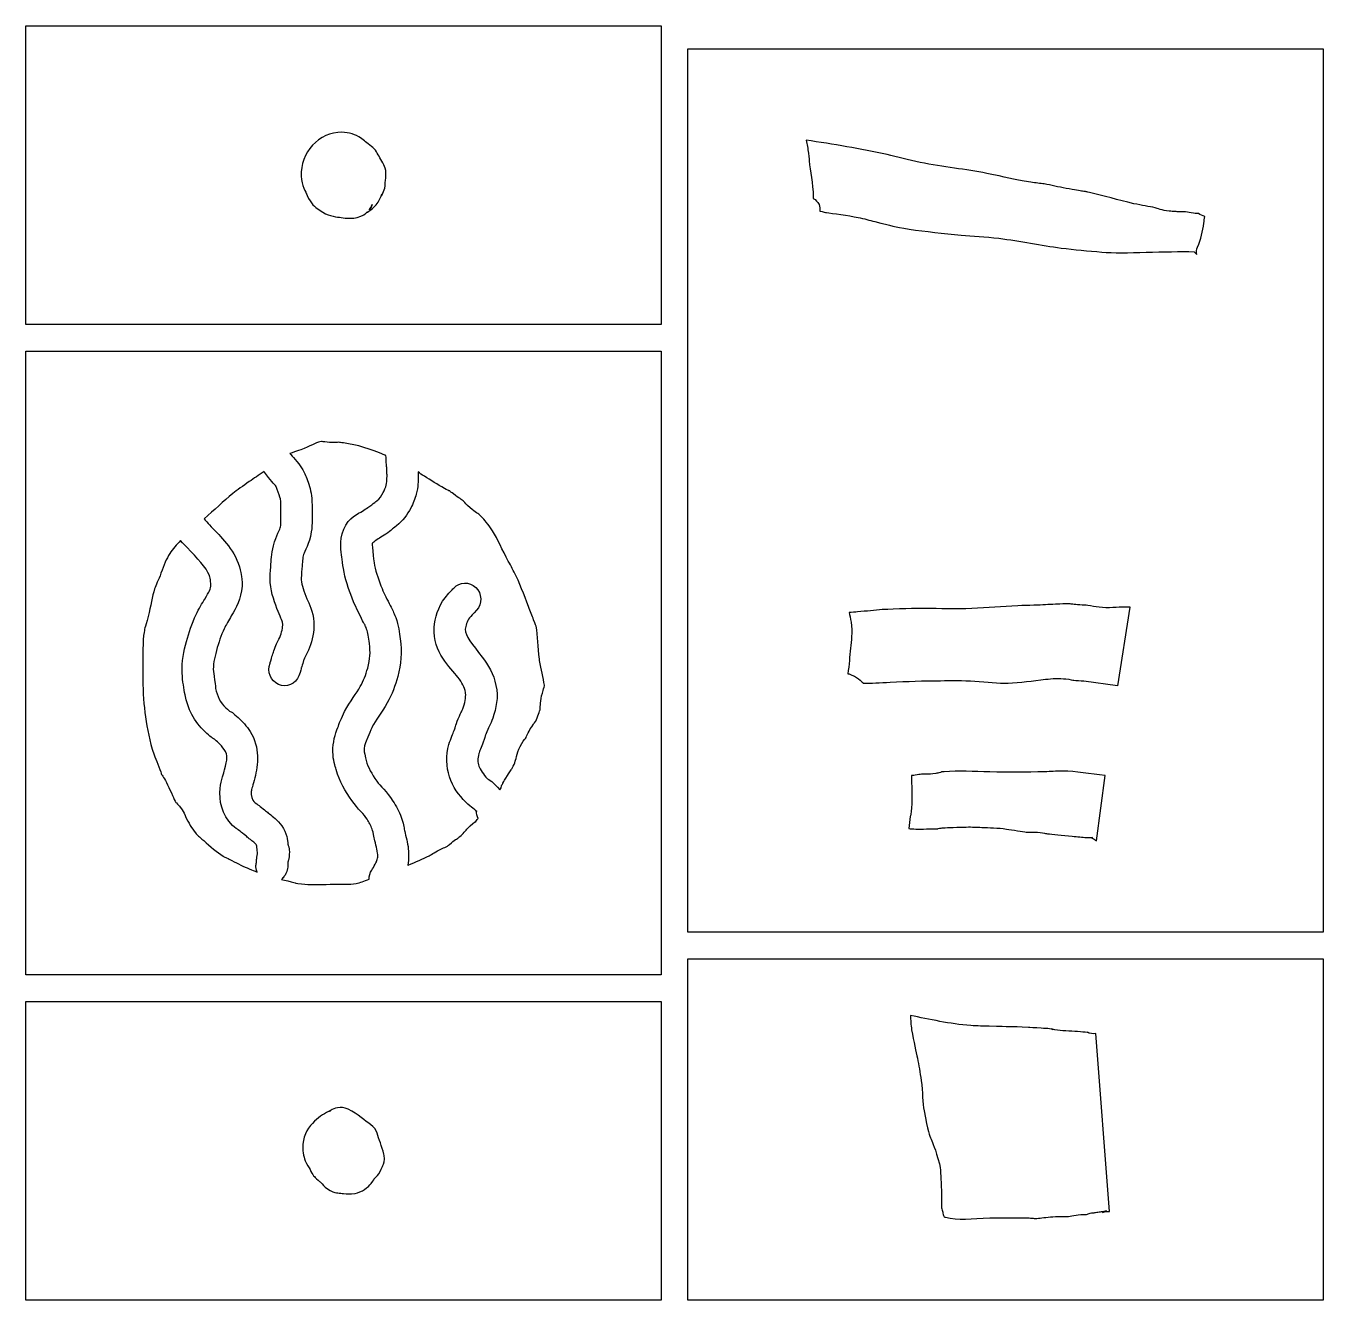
# Model space of a CAD drawing. Header units: millimetres. Extents: x 118 to 334, y 1905 to 2895.
# Drawn here: x 138.2 to 334.2, y 1905.4 to 2098 of the extents above; entities that cross this region are included whole.
import ezdxf

# ---------------------------------------------------------------- set-up
doc = ezdxf.new("R2010")
doc.units = ezdxf.units.MM
doc.layers.add('Calque_1', color=7, linetype='CONTINUOUS')

msp = doc.modelspace()

# ---------------------------------------------------------------- linework, layer by layer
at = {"layer": 'Calque_1', "color": 7}
for points in [[(138.16986, 2097.97444), (234.16969, 2097.97444), (234.16969, 2094.51367), (234.16969, 2052.83973), (138.16986, 2052.83973)], [(238.16996, 2094.51367), (334.16978, 2094.51367), (334.16978, 1961.0138), (238.16996, 1961.0138), (238.16996, 2048.83997)], [(256.05102, 2080.70801)], [(192.57534, 2075.54888)], [(190.45354, 2070.88096)], [(138.16986, 2048.83997), (234.16969, 2048.83997), (234.16969, 1961.0138), (234.16969, 1957.0135), (234.16969, 1954.5703), (138.16986, 1954.5703)], [(206.23644, 1979.2393), (206.22944, 1979.2393), (206.22944, 1979.2493), (206.23644, 1979.2393)], [(238.16996, 1957.0135), (334.16978, 1957.0135), (334.16978, 1905.4353), (238.16996, 1905.4353), (238.16996, 1954.5703)], [(138.16986, 1950.5705), (234.16969, 1950.5705), (234.16969, 1905.4353), (138.16986, 1905.4353)]]:
    msp.add_lwpolyline(points, close=True, dxfattribs=at)
for points in [[(256.4965, 2077.5862), (256.4965, 2077.58568)], [(192.57594, 2075.54835), (192.57534, 2075.54888)], [(192.73752, 2030.01245), (192.73552, 2030.01445)], [(192.73728, 2030.01056), (192.73728, 2030.01256), (192.73752, 2030.01245)], [(197.44477, 2029.92667), (197.44477, 2029.92467)], [(295.66564, 2010.63713), (295.66567, 2010.63731)], [(303.17732, 1998.2431), (305.03819, 2010.16584)], [(216.51873, 1998.3305), (216.51953, 1998.3307)], [(298.00299, 1998.9872), (303.13032, 1998.3051)], [(272.53788, 1984.7518), (272.53736, 1984.7518), (272.53685, 1984.7518), (272.53633, 1984.7518), (272.53581, 1984.7518), (272.5353, 1984.7518), (272.53478, 1984.7518)], [(294.93231, 1985.373), (294.93238, 1985.3737)], [(299.9196, 1974.8202), (301.22856, 1984.6904)], [(173.17799, 1972.8702), (173.17499, 1972.8702)], [(173.17783, 1972.8707), (173.17799, 1972.8702)], [(177.75743, 1971.692), (177.75743, 1971.4217)], [(301.91572, 1918.8183), (299.82334, 1945.704)], [(192.33603, 1926.748), (192.33913, 1926.7516)], [(301.91571, 1918.8245), (301.91572, 1918.8183)]]:
    msp.add_lwpolyline(points, dxfattribs=at)
for points in [[(185.92514, 2081.91696), (182.41614, 2081.97486), (179.62544, 2078.80316), (179.76734, 2075.28224)], [(188.71254, 2081.06584), (188.06194, 2081.5366), (186.91564, 2081.90065), (185.92514, 2081.91696)], [(190.38844, 2079.77187), (189.59724, 2080.30752), (189.36324, 2080.59506), (188.71254, 2081.06584)], [(191.13514, 2078.95797), (190.95047, 2079.28579), (190.69482, 2079.56445), (190.38844, 2079.77187)], [(268.28955, 2078.53347), (264.27291, 2079.41292), (260.145, 2080.1195), (256.05102, 2080.70801)], [(256.05103, 2080.70797), (256.18374, 2080.07547), (256.31647, 2079.42275), (256.4293, 2078.72721)], [(192.24314, 2076.98807), (191.85554, 2077.73896), (191.46024, 2078.38079), (191.13514, 2078.95797)], [(256.4293, 2078.72721), (256.55223, 2077.96933), (256.4966, 2077.58017), (256.4965, 2077.5862)], [(273.30991, 2077.35835), (271.51898, 2077.72042), (269.86271, 2078.18901), (268.28955, 2078.53347)], [(192.57534, 2075.54888), (192.57534, 2075.86611), (192.61534, 2076.26699), (192.24314, 2076.98807)], [(256.4965, 2077.58568), (256.64916, 2076.03931), (257.08571, 2074.24028), (257.13471, 2072.13278)], [(283.36666, 2075.69178), (280.18468, 2076.32162), (276.80563, 2076.65158), (273.30991, 2077.35835)], [(290.00708, 2074.35801), (287.05379, 2074.82642), (286.295, 2075.11214), (283.36666, 2075.69178)], [(179.76734, 2075.28224), (179.82734, 2073.79911), (180.47064, 2072.8532), (180.66964, 2072.41986)], [(192.20954, 2072.97953), (192.52734, 2073.74985), (192.44944, 2073.98739), (192.42604, 2074.14277)], [(192.42604, 2074.14277), (192.46804, 2074.28759), (192.58224, 2074.76431), (192.57594, 2075.54835)], [(292.04158, 2074.11152), (291.44004, 2074.18122), (290.76669, 2074.23753), (290.00708, 2074.35801)], [(295.33492, 2073.42422), (294.17703, 2073.6375), (293.08764, 2073.89123), (292.04158, 2074.11152)], [(180.66964, 2072.41986), (180.47244, 2072.84998), (180.47034, 2072.63905), (180.87324, 2071.90517)], [(180.87324, 2071.90517), (181.46554, 2070.82598), (182.03894, 2070.46173), (182.62354, 2070.06033)], [(190.29124, 2070.19313), (190.86024, 2070.60776), (191.35834, 2071.24508), (191.60024, 2071.72688)], [(191.60024, 2071.72688), (191.84214, 2072.20869), (191.89544, 2072.41911), (191.96354, 2072.5594)], [(191.96354, 2072.5594), (191.69884, 2072.01403), (191.85464, 2072.11969), (192.20954, 2072.97953)], [(257.13471, 2072.13278), (257.1346, 2072.13778), (257.14491, 2071.95987), (257.14811, 2071.91574)], [(257.14811, 2071.91574), (257.51033, 2071.69404), (257.80724, 2071.38019), (258.00852, 2071.00624)], [(297.81901, 2072.99169), (297.39823, 2073.05269), (296.69526, 2073.17366), (295.33492, 2073.42422)], [(298.28668, 2072.93849), (298.03069, 2072.94049), (297.97262, 2072.96939), (297.81901, 2072.99169)], [(298.86184, 2072.8062), (298.46922, 2072.8953), (298.47121, 2072.8958), (298.28668, 2072.93849)], [(305.56944, 2071.1169), (303.19496, 2071.65137), (301.00081, 2072.32065), (298.86184, 2072.8062)], [(182.62354, 2070.06033), (183.70394, 2069.3185), (184.78674, 2069.15564), (185.56654, 2069.05832)], [(189.42154, 2069.55648), (189.49754, 2069.60578), (189.60744, 2069.74838), (189.70524, 2069.84948)], [(189.70524, 2069.84948), (189.60624, 2069.75758), (189.76124, 2069.80688), (190.29124, 2070.19313)], [(190.01374, 2070.17093), (190.21654, 2070.43229), (190.39504, 2070.71058), (190.45354, 2070.88096)], [(190.14964, 2070.30838), (190.07364, 2070.20459), (190.07164, 2070.23108), (190.01374, 2070.17093)], [(190.45354, 2070.88096), (190.57124, 2071.22336), (190.38154, 2070.62554), (190.14964, 2070.30838)], [(258.00852, 2071.00624), (258.12687, 2070.67875), (258.17254, 2070.32944), (258.14236, 2069.98253)], [(258.14236, 2069.98253), (258.66124, 2069.89783), (259.01606, 2069.79514), (259.1144, 2069.77892)], [(259.1144, 2069.77892), (259.98842, 2069.63483), (262.50681, 2069.33244), (263.90015, 2069.04047)], [(308.80129, 2070.49833), (307.88937, 2070.7062), (306.79701, 2070.84058), (305.56944, 2071.1169)], [(310.91227, 2069.98725), (309.80759, 2070.10841), (309.1288, 2070.42367), (308.80129, 2070.49833)], [(311.74116, 2069.91485), (311.4686, 2069.92385), (311.29881, 2069.94475), (310.91227, 2069.98725)], [(311.96492, 2069.91785), (311.87482, 2069.91485), (311.79263, 2069.91285), (311.74116, 2069.91485)], [(312.38918, 2069.87445), (312.13564, 2069.88865), (312.11491, 2069.90225), (311.96492, 2069.91785)], [(313.10128, 2069.90085), (312.98679, 2069.87755), (312.75132, 2069.85425), (312.38918, 2069.87445)], [(314.25056, 2069.72722), (313.86953, 2069.80272), (313.45438, 2069.86344), (313.10128, 2069.90085)], [(185.56654, 2069.05832), (186.10164, 2068.99152), (187.29844, 2068.65029), (188.75234, 2069.2242)], [(188.75234, 2069.2242), (188.94624, 2069.3007), (189.10534, 2069.35086), (189.42154, 2069.55648)], [(263.90015, 2069.04047), (264.84421, 2068.84264), (265.67989, 2068.59606), (266.4323, 2068.40846)], [(266.4323, 2068.40846), (269.17368, 2067.72495), (269.2021, 2067.64019), (271.63146, 2067.26848)], [(315.33267, 2069.63992), (315.05803, 2069.63192), (314.72952, 2069.63192), (314.25056, 2069.72722)], [(315.22001, 2064.56323), (315.7787, 2065.69644), (315.95017, 2066.96277), (316.15742, 2068.19505)], [(316.28713, 2069.17949), (315.93864, 2069.25993), (315.61254, 2069.41724), (315.33267, 2069.63992)], [(316.15742, 2068.19505), (316.20552, 2068.52225), (316.24602, 2068.85101), (316.28713, 2069.17949)], [(271.63146, 2067.26848), (274.14306, 2066.88418), (276.78715, 2066.66157), (279.46406, 2066.37035)], [(279.46406, 2066.37035), (281.20803, 2066.18063), (283.132, 2066.13265), (285.16087, 2065.88407)], [(285.16087, 2065.88407), (288.45569, 2065.48038), (291.57675, 2064.81181), (294.59802, 2064.41594)], [(294.59802, 2064.41594), (296.58448, 2064.15566), (298.65502, 2063.98914), (300.75165, 2063.79634)], [(300.75165, 2063.79634), (304.04344, 2063.49362), (310.60035, 2063.99912), (314.70532, 2063.84544)], [(315.09237, 2063.42842), (315.05267, 2063.81898), (314.98318, 2064.21143), (315.22001, 2064.56323)], [(314.70532, 2063.84544), (314.85041, 2063.72227), (314.98034, 2063.58228), (315.09237, 2063.42842)], [(182.58681, 2035.11797), (182.03491, 2035.01011), (181.07025, 2034.45751), (179.72135, 2033.92373)], [(182.90772, 2035.18827), (182.88872, 2035.17927), (182.84872, 2035.16917), (182.58681, 2035.11797)], [(184.02703, 2035.03583), (183.51153, 2035.06013), (183.12682, 2035.13683), (182.90772, 2035.18827)], [(184.8337, 2035.01203), (184.6189, 2035.01196), (184.36853, 2035.02003), (184.02703, 2035.03583)], [(185.43469, 2035.05643), (185.13329, 2035.00113), (185.0048, 2035.01203), (184.8337, 2035.01203)], [(186.16436, 2034.96603), (185.71777, 2035.02223), (185.65939, 2035.02883), (185.43469, 2035.05643)], [(192.37587, 2033.12997), (190.24937, 2034.00236), (188.21026, 2034.70863), (186.16436, 2034.96603)], [(178.40515, 2033.47983), (178.27655, 2033.43733), (178.17553, 2033.40253), (178.05633, 2033.36252)], [(178.05633, 2033.36252), (178.37233, 2032.93264), (179.21868, 2032.24087), (179.99988, 2030.88671)], [(179.72135, 2033.92373), (179.21585, 2033.72373), (178.92905, 2033.65279), (178.40515, 2033.47983)], [(192.53452, 2033.03907), (192.48852, 2033.06397), (192.41547, 2033.11367), (192.37587, 2033.12997)], [(192.59652, 2032.68767), (192.59652, 2032.64707), (192.56652, 2032.76787), (192.53452, 2033.03907)], [(192.64772, 2031.63554), (192.58572, 2032.23229), (192.60252, 2032.54707), (192.59652, 2032.68767)], [(174.15548, 2030.6614), (173.36198, 2030.10241), (172.59367, 2029.59667), (171.92357, 2029.11627)], [(174.19788, 2030.54668), (174.18282, 2030.58454), (174.16869, 2030.6228), (174.15548, 2030.6614)], [(179.99988, 2030.88671), (180.24798, 2030.45673), (180.39379, 2030.08516), (180.50269, 2029.81339)], [(192.69832, 2030.95341), (192.69832, 2031.09592), (192.67972, 2031.32716), (192.64772, 2031.63554)], [(192.73552, 2030.01445), (192.73552, 2030.09855), (192.69832, 2030.40613), (192.69832, 2030.95341)], [(198.3718, 2029.9277), (197.9979, 2030.16337), (197.70967, 2030.36821), (197.42147, 2030.569)], [(197.42147, 2030.569), (197.43447, 2030.39182), (197.45077, 2030.28694), (197.44477, 2029.92667)], [(171.92357, 2029.11627), (170.96247, 2028.4273), (170.08976, 2027.87326), (169.40796, 2027.31018)], [(175.9616, 2028.37265), (175.7705, 2028.70382), (175.02818, 2029.34917), (174.19788, 2030.54668)], [(180.50269, 2029.81339), (180.76389, 2029.16206), (181.07987, 2028.34388), (181.25097, 2027.37374)], [(192.61739, 2028.58481), (192.68339, 2028.82224), (192.72628, 2029.35169), (192.73728, 2030.01056)], [(197.44477, 2029.92467), (197.43277, 2029.23323), (197.43477, 2028.30931), (197.14246, 2027.23646)], [(201.40314, 2028.0937), (200.37494, 2028.67627), (199.335, 2029.32051), (198.3718, 2029.9277)], [(169.40796, 2027.31018), (168.02327, 2026.16673), (166.62023, 2024.81029), (165.09763, 2023.47269)], [(176.1559, 2027.93288), (176.0589, 2028.17554), (175.9926, 2028.31889), (175.9616, 2028.37265)], [(176.61944, 2026.49266), (176.56944, 2026.77512), (176.3594, 2027.42533), (176.1559, 2027.93288)], [(181.25097, 2027.37374), (181.43807, 2026.31283), (181.3966, 2025.52072), (181.3998, 2024.7677)], [(191.25107, 2026.25523), (191.54707, 2026.49662), (191.92247, 2026.97604), (192.16987, 2027.44793)], [(192.16987, 2027.44793), (192.32157, 2027.7375), (192.52759, 2028.25955), (192.61739, 2028.58481)], [(197.14246, 2027.23646), (196.93976, 2026.50264), (196.65907, 2025.78643), (196.30427, 2025.10946)], [(202.19792, 2027.7051), (202.08712, 2027.7394), (201.83094, 2027.8513), (201.40314, 2028.0937)], [(202.76482, 2027.24466), (202.45372, 2027.47876), (202.27422, 2027.62935), (202.19792, 2027.7051)], [(204.40916, 2026.05093), (203.97476, 2026.4563), (203.66441, 2026.56747), (202.76482, 2027.24466)], [(176.69024, 2024.74703), (176.69024, 2025.64631), (176.71244, 2025.96522), (176.61944, 2026.49266)], [(176.63804, 2022.27896), (176.72504, 2022.84217), (176.69424, 2023.70897), (176.69024, 2024.74703)], [(181.3998, 2024.7677), (181.3998, 2023.9251), (181.4898, 2022.80584), (181.28714, 2021.50175)], [(188.76026, 2024.51891), (189.42076, 2024.93396), (189.96237, 2025.238), (190.28317, 2025.48784)], [(190.28317, 2025.48784), (190.19217, 2025.41694), (190.29817, 2025.53324), (190.63405, 2025.79945)], [(190.63405, 2025.79945), (190.98015, 2026.07395), (191.19727, 2026.21143), (191.25107, 2026.25523)], [(196.30427, 2025.10946), (195.80107, 2024.14984), (195.12184, 2023.19607), (194.15815, 2022.40988)], [(205.30264, 2025.12851), (204.67845, 2025.65687), (204.43486, 2026.02697), (204.40916, 2026.05093)], [(206.77232, 2024.0495), (206.62002, 2024.18943), (206.07534, 2024.47454), (205.30264, 2025.12851)], [(165.09763, 2023.47269), (165.28493, 2023.26527), (165.6815, 2022.79346), (165.8919, 2022.56783)], [(185.9408, 2021.20231), (186.4906, 2023.33813), (188.00756, 2024.04591), (188.76026, 2024.51891)], [(208.35879, 2022.12662), (207.78559, 2022.91955), (207.27242, 2023.58992), (206.77232, 2024.0495)], [(165.8919, 2022.56783), (167.2518, 2021.10969), (169.19393, 2019.45493), (170.26063, 2016.77284)], [(175.57919, 2019.42074), (176.02379, 2021.03634), (176.58234, 2021.91997), (176.63804, 2022.27896)], [(181.28714, 2021.50175), (181.00064, 2019.6535), (180.25054, 2018.60047), (180.10634, 2018.07664)], [(185.9682, 2017.37619), (185.8892, 2018.09639), (185.48802, 2019.44435), (185.9408, 2021.20231)], [(193.10653, 2021.57582), (192.36143, 2020.99564), (191.67787, 2020.63801), (191.19657, 2020.33559)], [(193.48997, 2021.91275), (193.56997, 2021.97585), (193.45497, 2021.84675), (193.10653, 2021.57582)], [(194.15815, 2022.40988), (193.79875, 2022.11668), (193.56137, 2021.9694), (193.48997, 2021.91275)], [(210.73746, 2017.69847), (209.82796, 2019.45896), (209.21799, 2020.93829), (208.35879, 2022.12662)], [(161.53696, 2020.21408), (160.91836, 2019.5732), (160.34881, 2018.92285), (159.89571, 2018.23487)], [(162.50692, 2019.16453), (162.32362, 2019.36107), (161.95566, 2019.69498), (161.53696, 2020.21408)], [(165.90517, 2014.90536), (165.40577, 2016.16101), (164.05292, 2017.50677), (162.50692, 2019.16453)], [(175.17353, 2016.33256), (175.23153, 2017.12842), (175.23803, 2018.18041), (175.57919, 2019.42074)], [(190.50307, 2019.77645), (190.49207, 2019.58426), (190.53407, 2018.96474), (190.64725, 2017.9285)], [(191.19657, 2020.33559), (190.79347, 2020.08222), (190.58007, 2019.8168), (190.50307, 2019.77645)], [(159.89571, 2018.23487), (159.39471, 2017.4743), (159.01705, 2016.48545), (158.57435, 2015.27588)], [(180.10634, 2018.07664), (179.97464, 2017.59805), (179.93964, 2016.92173), (179.86914, 2015.961)], [(186.24622, 2015.41714), (186.07012, 2016.25531), (186.0448, 2016.67434), (185.9682, 2017.37619)], [(190.64725, 2017.9285), (190.73525, 2017.12469), (190.71135, 2017.10746), (190.84672, 2016.46141)], [(211.93842, 2015.43349), (211.58762, 2016.12878), (211.16485, 2016.8713), (210.73746, 2017.69847)], [(158.57435, 2015.27588), (158.19025, 2014.22635), (157.79358, 2013.47278), (157.61678, 2012.91995)], [(166.03591, 2014.25837), (165.96791, 2014.67018), (165.91557, 2014.8794), (165.90517, 2014.90536)], [(170.26063, 2016.77284), (170.54853, 2016.04924), (170.61886, 2015.45687), (170.68076, 2015.0794)], [(170.68076, 2015.0794), (170.73976, 2014.71872), (170.87255, 2014.13491), (170.81925, 2013.32292)], [(175.08363, 2013.85002), (174.99263, 2014.92709), (175.13153, 2015.76345), (175.17353, 2016.33256)], [(179.86914, 2015.961), (179.81014, 2015.15717), (179.74959, 2014.57964), (179.77514, 2014.27997)], [(187.67559, 2010.97245), (187.08779, 2012.36431), (186.57532, 2013.85074), (186.24622, 2015.41714)], [(190.84672, 2016.46141), (191.09002, 2015.3037), (191.49202, 2014.11123), (191.98722, 2012.93862)], [(214.10676, 2010.22192), (213.40976, 2012.08256), (212.75431, 2013.81646), (211.93842, 2015.43349)], [(157.61678, 2012.91995), (157.24808, 2011.76627), (157.02606, 2010.3251), (156.63596, 2008.72899)], [(165.18172, 2011.37379), (165.90892, 2012.61146), (166.05651, 2012.70891), (166.11861, 2013.65582)], [(166.11861, 2013.65582), (166.11861, 2013.63172), (166.10491, 2013.83859), (166.03591, 2014.25837)], [(170.81925, 2013.32292), (170.69215, 2011.38499), (169.89204, 2009.99759), (169.20384, 2008.82604)], [(176.29337, 2009.47871), (175.78417, 2010.71396), (175.22883, 2012.1401), (175.08363, 2013.85002)], [(179.77514, 2014.27997), (179.84514, 2013.45246), (180.15932, 2012.52597), (180.62212, 2011.40366)], [(191.98722, 2012.93862), (192.33112, 2012.12451), (192.7629, 2011.26169), (193.2104, 2010.37599)], [(201.50214, 2011.55914), (202.02114, 2012.24325), (202.5123, 2012.689), (202.8142, 2013.02262)], [(202.8142, 2013.02262), (203.70505, 2014.00672), (205.19546, 2014.05461), (206.1432, 2013.12959)], [(206.1432, 2013.12959), (207.09093, 2012.20478), (207.13743, 2010.65732), (206.24707, 2009.67295)], [(163.89911, 2009.04525), (164.29891, 2009.88015), (164.80702, 2010.7359), (165.18172, 2011.37379)], [(180.62212, 2011.40366), (180.92012, 2010.68078), (181.58337, 2009.56941), (181.67167, 2007.8969)], [(189.04088, 2008.10182), (188.59019, 2008.99363), (188.10709, 2009.95065), (187.67559, 2010.97245)], [(199.85883, 2007.05141), (199.93483, 2008.55516), (200.44024, 2010.15943), (201.50214, 2011.55914)], [(162.43356, 2004.95248), (162.79936, 2006.25563), (163.23021, 2007.64849), (163.89911, 2009.04525)], [(176.9693, 2007.62921), (176.9563, 2007.86408), (176.71737, 2008.45046), (176.29337, 2009.47871)], [(193.2104, 2010.37599), (193.5687, 2009.66699), (193.71584, 2009.47446), (194.04394, 2008.57455)], [(206.24707, 2009.67295), (205.76337, 2009.13843), (205.37457, 2008.75913), (205.20217, 2008.53194)], [(214.87777, 2008.23187), (214.64787, 2008.84537), (214.37616, 2009.50275), (214.10676, 2010.22192)], [(263.84074, 2009.42552), (263.4782, 2009.39902), (262.99992, 2009.36822), (262.54573, 2009.33872)], [(262.54573, 2009.33872), (262.65234, 2008.92448), (262.76746, 2008.44376), (262.85165, 2007.88145)], [(267.55524, 2009.77899), (266.43988, 2009.70699), (265.20427, 2009.52547), (263.84074, 2009.42552)], [(273.16523, 2009.95727), (272.38492, 2009.94827), (267.80211, 2009.79495), (267.55524, 2009.77899)], [(280.18548, 2009.90247), (277.68901, 2009.82637), (275.37449, 2009.98147), (273.16523, 2009.95727)], [(287.13957, 2010.31485), (284.90535, 2010.19489), (282.58476, 2009.97572), (280.18548, 2009.90247)], [(291.40443, 2010.45748), (288.36599, 2010.32718), (290.18264, 2010.47818), (287.13957, 2010.31485)], [(294.41975, 2010.61871), (293.50605, 2010.59471), (292.49813, 2010.50434), (291.40443, 2010.45748)], [(295.66567, 2010.63731), (295.42934, 2010.64031), (295.06316, 2010.63531), (294.41975, 2010.61871)], [(296.13279, 2010.60923), (296.00844, 2010.62323), (295.90196, 2010.63413), (295.66564, 2010.63713)], [(298.24377, 2010.44283), (296.93123, 2010.49753), (296.38152, 2010.58121), (296.13279, 2010.60923)], [(299.46489, 2010.26558), (298.87855, 2010.36088), (298.27122, 2010.44133), (298.24377, 2010.44283)], [(301.3702, 2010.05319), (300.60282, 2010.05019), (300.0512, 2010.17032), (299.46489, 2010.26558)], [(305.03819, 2010.16584), (304.02127, 2010.18704), (302.81585, 2010.05898), (301.3702, 2010.05319)], [(156.63596, 2008.72899), (156.40766, 2007.79478), (156.23342, 2007.28791), (156.15692, 2007.02315)], [(169.20384, 2008.82604), (168.83274, 2008.19447), (168.3647, 2007.38296), (168.1176, 2006.86698)], [(176.51506, 2005.56009), (176.83176, 2006.32402), (176.9968, 2007.10866), (176.9693, 2007.62921)], [(181.68167, 2007.30003), (181.65367, 2005.9267), (181.2832, 2004.69356), (180.8409, 2003.62635)], [(181.67167, 2007.8969), (181.68167, 2007.69505), (181.68547, 2007.49623), (181.68167, 2007.30003)], [(189.64033, 2006.84195), (189.36873, 2007.58679), (189.48618, 2007.22054), (189.04088, 2008.10182)], [(194.04394, 2008.57455), (194.48614, 2007.36206), (194.61324, 2006.24955), (194.73434, 2005.33547)], [(203.44776, 1999.5418), (202.31626, 2001.00722), (199.66833, 2003.27742), (199.85883, 2007.05141)], [(205.20217, 2008.53194), (204.78137, 2007.97722), (204.58972, 2007.33654), (204.56242, 2006.79561)], [(215.26224, 2007.28722), (215.27624, 2007.19712), (215.14787, 2007.51136), (214.87777, 2008.23187)], [(215.75834, 2002.30458), (215.57764, 2004.10491), (215.49884, 2005.77783), (215.26224, 2007.28722)], [(262.85165, 2007.88145), (263.08299, 2006.33627), (262.87725, 2004.99745), (262.76995, 2003.93647)], [(155.95745, 2005.86663), (155.77085, 2004.24121), (155.82723, 2001.98279), (155.82723, 1999.976)], [(156.15692, 2007.02315), (156.07992, 2006.75838), (156.04455, 2006.62531), (155.95745, 2005.86663)], [(168.1176, 2006.86698), (167.6503, 2005.89123), (167.29497, 2004.78513), (166.95747, 2003.58295)], [(175.82673, 2004.08111), (176.12013, 2004.80835), (176.39866, 2005.2791), (176.51506, 2005.56009)], [(190.06925, 2004.66792), (189.94775, 2005.58552), (189.83443, 2006.30971), (189.64033, 2006.84195)], [(194.73434, 2005.33547), (194.99734, 2003.34907), (194.83144, 2001.5133), (194.35503, 1999.6655)], [(204.56242, 2006.79561), (204.51242, 2005.79526), (205.61337, 2004.55588), (207.12247, 2002.60155)], [(161.78244, 2000.17758), (161.70644, 2001.91735), (162.03036, 2003.51633), (162.43356, 2004.95248)], [(166.95747, 2003.58295), (166.63177, 2002.42301), (166.44686, 2001.35515), (166.48876, 2000.4002)], [(175.25261, 2002.38922), (175.37901, 2002.81562), (175.48924, 2003.07533), (175.52494, 2003.18711)], [(175.52494, 2003.18711), (175.59494, 2003.40701), (175.65763, 2003.66186), (175.82673, 2004.08111)], [(180.8409, 2003.62635), (180.5468, 2002.91687), (180.27896, 2002.45975), (180.17066, 2002.1913)], [(189.80673, 2000.93017), (190.17003, 2002.33836), (190.25245, 2003.2844), (190.06925, 2004.66792)], [(262.76995, 2003.93647), (262.64733, 2002.72362), (262.5476, 2001.43035), (262.37308, 2000.08193)], [(176.33988, 1998.4665), (175.13942, 1998.98623), (174.57191, 2000.41806), (175.07226, 2001.66472)], [(175.07226, 2001.66472), (175.04726, 2001.60252), (175.08226, 2001.80783), (175.25261, 2002.38922)], [(179.99547, 2001.64715), (179.87107, 2001.25776), (179.77724, 2001.02853), (179.75414, 2000.95055)], [(180.17066, 2002.1913), (180.09366, 2002.00105), (180.11666, 2002.02704), (179.99547, 2001.64715)], [(207.12247, 2002.60155), (208.02767, 2001.42919), (208.83434, 2000.02259), (209.19624, 1998.3253)], [(215.79244, 2002.07565), (215.7776, 2002.15136), (215.76622, 2002.22775), (215.75834, 2002.30458)], [(216.51953, 1998.3307), (216.32093, 1999.5176), (216.04854, 2000.75431), (215.79244, 2002.07565)], [(155.82723, 1999.976), (155.82723, 1995.8275), (156.18011, 1992.5874), (157.24471, 1988.6604)], [(162.21135, 1996.9163), (162.03896, 1997.8105), (161.83854, 1998.9028), (161.78244, 2000.17758)], [(166.48876, 2000.4002), (166.47176, 2000.79783), (166.89676, 1997.5341), (166.83086, 1997.8758)], [(179.4198, 1999.7827), (178.91926, 1998.53611), (177.54038, 1997.94685), (176.33988, 1998.4665)], [(179.75414, 2000.95055), (179.73514, 2000.88575), (179.69714, 2000.47353), (179.4198, 1999.7827)], [(188.69775, 1998.1345), (189.20035, 1999.0283), (189.54243, 1999.9058), (189.80673, 2000.93017)], [(194.35503, 1999.6655), (193.99773, 1998.2807), (193.48493, 1996.9509), (192.76443, 1995.6694)], [(204.59756, 1997.2675), (204.43086, 1998.0492), (204.07206, 1998.7333), (203.44776, 1999.5418)], [(262.37308, 2000.08193), (262.47248, 2000.06093), (262.34468, 2000.10713), (262.54929, 2000.04523)], [(262.54929, 2000.04523), (263.76697, 1999.6769), (264.4019, 1998.9324), (264.66906, 1998.6924)], [(286.59076, 1998.6744), (288.36349, 1998.7304), (290.26263, 1999.001), (292.23745, 1999.2439)], [(292.23745, 1999.2439), (293.2557, 1999.3693), (294.29831, 1999.3867), (295.31271, 1999.2929)], [(295.31271, 1999.2929), (295.98711, 1999.2299), (296.3635, 1999.1166), (296.48938, 1999.1012)], [(166.83086, 1997.8758), (167.05186, 1996.7291), (167.56472, 1995.6968), (168.38942, 1994.9287)], [(186.33046, 1994.3786), (187.16886, 1995.9817), (188.13405, 1997.1318), (188.69775, 1998.1345)], [(204.29267, 1995.094), (204.57317, 1995.8622), (204.65796, 1996.9844), (204.59756, 1997.2675)], [(209.19624, 1998.3253), (209.58354, 1996.509), (209.24024, 1994.8493), (208.69653, 1993.3602)], [(216.0971, 1996.7461), (216.2305, 1997.3612), (216.39003, 1997.77), (216.47073, 1998.0613)], [(216.47073, 1998.0613), (216.50873, 1998.2), (216.51473, 1998.2946), (216.51873, 1998.3305)], [(264.66906, 1998.6924), (264.71996, 1998.6464), (264.68476, 1998.6674), (264.70166, 1998.6494)], [(264.70166, 1998.6494), (265.86754, 1998.6054), (267.24808, 1998.7324), (268.75309, 1998.8064)], [(268.75309, 1998.8064), (271.32001, 1998.9327), (273.79792, 1999.0147), (276.35521, 1999.0312)], [(276.35521, 1999.0312), (277.99737, 1999.0422), (279.7663, 1999.0762), (281.54197, 1998.9612)], [(281.54197, 1998.9612), (283.39852, 1998.8402), (285.0568, 1998.6256), (286.59076, 1998.6744)], [(296.48938, 1999.1012), (296.73474, 1999.0712), (297.80817, 1999.0052), (297.80817, 1999.0052)], [(297.80817, 1999.0052), (297.87333, 1999.00185), (297.93832, 1998.99584), (298.00299, 1998.9872)], [(303.13032, 1998.3051), (303.14632, 1998.28469), (303.16199, 1998.26402), (303.17732, 1998.2431)], [(165.24321, 1991.2877), (163.57501, 1992.8414), (162.60455, 1994.876), (162.21135, 1996.9163)], [(192.76443, 1995.6694), (191.90293, 1994.1374), (190.97855, 1993.0207), (190.46845, 1992.0453)], [(215.85681, 1994.6108), (215.90781, 1994.9026), (215.8568, 1995.6274), (216.0971, 1996.7461)], [(168.38942, 1994.9287), (168.73162, 1994.6101), (168.90481, 1994.4665), (168.92531, 1994.4502)], [(168.92531, 1994.4502), (169.08301, 1994.3692), (169.25407, 1994.281), (169.36197, 1994.2011)], [(169.36197, 1994.2011), (169.62377, 1994.0072), (169.85761, 1993.8015), (170.24771, 1993.444)], [(170.24771, 1993.444), (170.86701, 1992.8766), (171.51005, 1992.1994), (172.05225, 1991.3434)], [(185.29848, 1991.9777), (185.48018, 1992.4452), (185.83046, 1993.4228), (186.33046, 1994.3786)], [(203.50047, 1993.2848), (204.01607, 1994.5063), (203.95817, 1994.1776), (204.29267, 1995.094)], [(208.69653, 1993.3602), (208.29163, 1992.251), (208.24922, 1992.3513), (207.81442, 1991.3211)], [(215.23462, 1992.9112), (215.48652, 1993.5272), (215.85111, 1994.5776), (215.85681, 1994.6108)], [(184.54917, 1988.287), (184.52217, 1989.7204), (184.90038, 1990.9536), (185.29848, 1991.9777)], [(190.46845, 1992.0453), (190.64125, 1992.3758), (189.66278, 1990.1434), (189.66488, 1990.1483)], [(202.08557, 1989.4013), (202.35357, 1990.341), (202.70306, 1991.0353), (202.86846, 1991.4865)], [(202.86846, 1991.4865), (203.04226, 1991.9606), (203.01429, 1991.8994), (203.07569, 1992.1257)], [(203.07569, 1992.1257), (203.13769, 1992.3521), (203.26047, 1992.7161), (203.50047, 1993.2848)], [(213.65333, 1990.2995), (213.84913, 1990.6677), (214.12542, 1991.4267), (214.83982, 1992.444)], [(214.83982, 1992.444), (214.95622, 1992.6098), (215.09513, 1992.7587), (215.23462, 1992.9112)], [(166.13515, 1990.5068), (165.88115, 1990.7023), (165.64221, 1990.9161), (165.24321, 1991.2877)], [(166.65346, 1990.1942), (166.46816, 1990.2912), (166.26215, 1990.4091), (166.13515, 1990.5068)], [(167.13043, 1989.7767), (166.81173, 1990.0686), (166.66426, 1990.1852), (166.65346, 1990.1942)], [(168.1159, 1988.6563), (167.9229, 1988.9611), (167.52913, 1989.4113), (167.13043, 1989.7767)], [(172.05225, 1991.3434), (173.56955, 1988.9474), (173.2345, 1986.2918), (172.7628, 1984.3542)], [(189.66488, 1990.1483), (189.36578, 1989.379), (189.24735, 1988.8998), (189.25715, 1988.3851)], [(202.17037, 1984.5117), (201.67007, 1986.0208), (201.61122, 1987.7388), (202.08557, 1989.4013)], [(207.27026, 1989.746), (206.97906, 1988.9516), (206.69277, 1988.3326), (206.60157, 1988.0128)], [(207.60926, 1990.7986), (207.58626, 1990.7126), (207.48666, 1990.3363), (207.27026, 1989.746)], [(207.81442, 1991.3211), (207.60712, 1990.8319), (207.63266, 1990.8849), (207.60926, 1990.7986)], [(212.1175, 1986.8537), (212.2557, 1987.2918), (212.34881, 1988.329), (213.10091, 1989.561)], [(213.10091, 1989.561), (213.4308, 1990.1014), (213.62743, 1990.3162), (213.65333, 1990.2995)], [(157.24471, 1988.6604), (157.43291, 1987.9662), (157.83831, 1987.1562), (158.27101, 1986.0162)], [(168.195, 1985.5537), (168.6092, 1987.255), (168.74223, 1987.6673), (168.1159, 1988.6563)], [(185.06025, 1985.5905), (184.90635, 1986.1279), (184.57427, 1986.9698), (184.54917, 1988.287)], [(189.25715, 1988.3851), (189.25715, 1988.5799), (189.46301, 1987.3718), (189.57341, 1986.9862)], [(206.60157, 1988.0128), (206.39377, 1987.284), (206.42611, 1986.701), (206.62427, 1986.1038)], [(158.27101, 1986.0162), (158.51191, 1985.3815), (158.59674, 1985.0155), (158.62344, 1984.9552)], [(167.51804, 1982.7513), (167.63964, 1984.1381), (168.0714, 1985.0459), (168.195, 1985.5537)], [(187.40688, 1980.9309), (186.43288, 1982.2983), (185.57905, 1983.7791), (185.06025, 1985.5905)], [(189.57341, 1986.9862), (189.89891, 1985.8497), (190.38834, 1984.9698), (191.19243, 1983.8407)], [(206.62427, 1986.1038), (206.76197, 1985.6882), (207.3774, 1984.7222), (207.8273, 1984.2926)], [(211.40592, 1985.4227), (211.51132, 1985.5721), (211.62731, 1985.7662), (211.64931, 1985.7943)], [(211.64931, 1985.7943), (211.85861, 1986.2058), (212.0278, 1986.5692), (212.1175, 1986.8537)], [(158.62344, 1984.9552), (158.71444, 1984.749), (159.11357, 1984.2469), (159.57377, 1983.3083)], [(172.7628, 1984.3542), (172.4959, 1983.2579), (172.23194, 1982.5654), (172.20934, 1982.3072)], [(191.19243, 1983.8407), (191.69353, 1983.1372), (192.69173, 1982.2837), (193.62743, 1980.847)], [(204.63895, 1980.6918), (203.56295, 1981.7192), (202.67907, 1982.977), (202.17037, 1984.5117)], [(207.8273, 1984.2926), (208.02619, 1984.1026), (208.88998, 1983.6925), (209.78118, 1982.5232)], [(210.16875, 1983.4136), (210.20475, 1983.4916), (210.22575, 1983.5306), (210.24475, 1983.567)], [(210.24475, 1983.567), (210.39965, 1983.8582), (210.53226, 1984.0688), (210.92636, 1984.723)], [(210.92636, 1984.723), (211.14746, 1985.0899), (211.25472, 1985.2085), (211.40592, 1985.4227)], [(271.98801, 1984.7008), (271.98201, 1983.3134), (272.08731, 1981.4747), (272.00141, 1979.8044)], [(272.06091, 1984.7108), (272.03991, 1984.7108), (272.01021, 1984.7108), (271.98801, 1984.7008)], [(272.53478, 1984.7518), (272.13718, 1984.7048), (272.2557, 1984.7278), (272.06091, 1984.7108)], [(273.47322, 1984.8991), (273.29643, 1984.8741), (272.98923, 1984.8061), (272.53788, 1984.7518)], [(275.64983, 1985.0096), (274.44099, 1984.8076), (273.67195, 1984.9266), (273.47322, 1984.8991)], [(276.38726, 1985.1797), (275.97603, 1985.0394), (275.88839, 1985.0495), (275.64983, 1985.0096)], [(276.518, 1985.2407), (276.4862, 1985.2297), (276.414, 1985.1887), (276.38726, 1985.1797)], [(276.94278, 1985.2787), (276.68285, 1985.2567), (276.71036, 1985.2577), (276.518, 1985.2407)], [(283.83693, 1985.2467), (281.39798, 1985.2957), (279.03943, 1985.4574), (276.94278, 1985.2787)], [(292.07829, 1985.2637), (289.33066, 1985.1927), (286.57297, 1985.1917), (283.83693, 1985.2467)], [(294.59545, 1985.3737), (293.84741, 1985.3567), (293.00975, 1985.2877), (292.07829, 1985.2637)], [(294.93238, 1985.3737), (294.81704, 1985.3747), (294.70458, 1985.3742), (294.59545, 1985.3737)], [(301.22856, 1984.6904), (299.06083, 1984.9153), (296.66244, 1985.3527), (294.93231, 1985.373)], [(159.57377, 1983.3083), (160.16207, 1982.1088), (160.50714, 1981.1224), (160.83054, 1980.647)], [(169.40113, 1977.1593), (167.68483, 1978.793), (167.36064, 1980.9542), (167.51804, 1982.7513)], [(172.20934, 1982.3072), (172.15934, 1981.7322), (172.43983, 1980.9029), (172.58503, 1980.7647)], [(209.78118, 1982.5232), (209.84618, 1982.6256), (209.9283, 1982.737), (209.9853, 1982.8353)], [(209.9853, 1982.8353), (210.0733, 1983.3237), (210.13615, 1983.343), (210.16875, 1983.4136)], [(160.83054, 1980.647), (160.83054, 1980.647), (161.21302, 1980.3411), (161.75452, 1979.5385)], [(172.58503, 1980.7647), (172.54803, 1980.7997), (172.71295, 1980.6807), (173.05425, 1980.4164)], [(173.05425, 1980.4164), (173.26755, 1980.251), (173.50732, 1980.0702), (173.76532, 1979.865)], [(173.76532, 1979.865), (174.51302, 1979.2705), (174.54905, 1979.2187), (175.15645, 1978.7431)], [(189.72715, 1978.1057), (189.29275, 1978.7728), (188.36128, 1979.5907), (187.40688, 1980.9309)], [(193.62743, 1980.847), (194.12483, 1980.0833), (194.53983, 1979.2763), (194.86973, 1978.4038)], [(206.10398, 1979.4748), (206.12398, 1979.4468), (205.52325, 1979.8474), (204.63895, 1980.6918)], [(272.00141, 1979.8044), (271.95991, 1978.9979), (271.79788, 1978.5716), (271.78643, 1978.496)], [(161.75452, 1979.5385), (162.27471, 1978.7675), (162.33708, 1978.3568), (162.25578, 1978.5102)], [(162.25578, 1978.5102), (162.75118, 1977.5759), (163.26091, 1976.6903), (163.76731, 1976.0566)], [(175.15645, 1978.7431), (175.69825, 1978.3188), (176.4683, 1977.7389), (177.0752, 1976.7148)], [(190.48627, 1976.6154), (190.27847, 1977.1649), (190.05445, 1977.6032), (189.72715, 1978.1057)], [(194.86973, 1978.4038), (195.20203, 1977.5248), (195.27576, 1976.8593), (195.37616, 1976.407)], [(205.31144, 1977.1096), (205.91804, 1977.7117), (206.19507, 1977.832), (205.99977, 1977.6444)], [(205.99977, 1977.6444), (206.16857, 1977.8066), (206.33485, 1977.9947), (206.50155, 1978.1839)], [(206.23265, 1979.2479), (206.17565, 1979.3584), (206.12548, 1979.4459), (206.10398, 1979.4748)], [(206.50155, 1978.1839), (206.31956, 1978.552), (206.23048, 1978.96202), (206.24265, 1979.3756)], [(206.24265, 1979.3756), (206.24265, 1979.2598), (206.23265, 1979.2578), (206.23265, 1979.2479)], [(271.78643, 1978.496), (271.69753, 1977.905), (271.62836, 1977.3033), (271.56164, 1976.6987)], [(163.76731, 1976.0566), (164.21201, 1975.4999), (164.22832, 1975.5848), (165.03132, 1974.8696)], [(170.2357, 1976.4974), (170.1427, 1976.5694), (169.83323, 1976.748), (169.40113, 1977.1593)], [(170.90129, 1975.9816), (170.70539, 1976.1374), (170.4811, 1976.3071), (170.2357, 1976.4974)], [(172.31981, 1974.8375), (171.65391, 1975.3589), (171.59939, 1975.4265), (170.90129, 1975.9816)], [(177.0752, 1976.7148), (177.7483, 1975.5791), (177.72721, 1974.5457), (177.77231, 1974.1832)], [(190.78755, 1975.3074), (190.62595, 1976.0361), (190.58657, 1976.3499), (190.48627, 1976.6154)], [(195.37616, 1976.407), (195.40316, 1976.2865), (195.51777, 1975.8092), (195.62627, 1975.3414)], [(203.75443, 1975.4957), (204.06773, 1975.763), (204.07117, 1975.7667), (204.25207, 1975.9215)], [(204.25207, 1975.9215), (204.43967, 1976.2355), (204.53998, 1976.3092), (204.66548, 1976.446)], [(204.66548, 1976.446), (204.82918, 1976.6246), (205.02984, 1976.8301), (205.31144, 1977.1096)], [(271.56164, 1976.6987), (272.16199, 1976.6097), (272.97146, 1976.6027), (274.22659, 1976.6207)], [(274.22659, 1976.6207), (275.34935, 1976.6367), (275.38048, 1976.6427), (275.91435, 1976.6527)], [(275.91435, 1976.6527), (275.94545, 1976.6534), (275.99965, 1976.6647), (276.02545, 1976.6727)], [(276.02545, 1976.6727), (276.18395, 1976.7197), (276.25956, 1976.7307), (276.32414, 1976.7427)], [(276.32414, 1976.7427), (276.4533, 1976.7647), (276.51928, 1976.7707), (276.59027, 1976.7777)], [(276.59027, 1976.7777), (277.15819, 1976.8317), (278.00226, 1976.8577), (280.25258, 1976.9172)], [(280.25258, 1976.9172), (281.1245, 1976.9402), (281.90511, 1976.8892), (282.59456, 1976.8632)], [(282.59456, 1976.8632), (283.70126, 1976.8222), (285.04234, 1976.7882), (286.3411, 1976.6152)], [(286.3411, 1976.6152), (287.20447, 1976.5002), (288.85042, 1976.2081), (289.31973, 1976.1584)], [(289.31973, 1976.1584), (289.78824, 1976.1084), (289.55833, 1976.1174), (289.69645, 1976.1304)], [(289.69645, 1976.1304), (289.83458, 1976.1434), (290.36389, 1976.1734), (291.02505, 1976.1184)], [(291.02505, 1976.1184), (291.64087, 1976.0664), (292.05637, 1975.9899), (292.23893, 1975.9473)], [(292.23893, 1975.9473), (292.42149, 1975.9043), (292.18813, 1975.9373), (292.50972, 1975.9143)], [(292.50972, 1975.9143), (293.2673, 1975.8623), (294.70885, 1975.6795), (296.26504, 1975.5242)], [(165.03132, 1974.8696), (166.03072, 1973.9793), (167.03246, 1973.1131), (167.95775, 1972.5048)], [(173.01899, 1974.2003), (172.94199, 1974.306), (172.76281, 1974.4906), (172.31981, 1974.8375)], [(173.10009, 1973.5559), (173.04309, 1974.0167), (173.01399, 1974.1714), (173.01899, 1974.2003)], [(177.77231, 1974.1832), (177.77231, 1974.2102), (177.9723, 1973.8263), (177.9723, 1973.0649)], [(191.048, 1974.1943), (190.9466, 1974.6316), (190.84655, 1975.0418), (190.78755, 1975.3074)], [(191.24954, 1973.2616), (191.24954, 1973.2326), (191.1494, 1973.7571), (191.048, 1974.1943)], [(195.62627, 1975.3414), (195.73477, 1974.8737), (195.83554, 1974.4761), (195.90584, 1973.9927)], [(195.90584, 1973.9927), (196.04044, 1973.0656), (196.03658, 1972.1138), (195.86084, 1971.1293)], [(200.97424, 1973.6333), (201.35644, 1973.8128), (201.62424, 1973.9177), (201.78194, 1973.9687)], [(201.78194, 1973.9687), (201.87294, 1974.0477), (201.94711, 1974.1111), (202.17571, 1974.2984)], [(202.17571, 1974.2984), (202.62911, 1974.6697), (202.81007, 1974.8223), (203.08987, 1975.012)], [(203.08987, 1975.012), (203.15187, 1975.054), (203.23498, 1975.108), (203.38288, 1975.1841)], [(203.38288, 1975.1841), (203.48718, 1975.2701), (203.50373, 1975.2821), (203.75443, 1975.4957)], [(296.26504, 1975.5242), (297.04312, 1975.4462), (297.81452, 1975.3774), (298.41065, 1975.3417)], [(298.41065, 1975.3417), (299.00677, 1975.3057), (299.66453, 1975.3947), (299.1951, 1975.2997)], [(299.1951, 1975.2997), (299.46376, 1975.18527), (299.70928, 1975.02278), (299.9196, 1974.8202)], [(167.95775, 1972.5048), (167.97975, 1972.4938), (167.99285, 1972.4868), (168.02085, 1972.4738)], [(168.02085, 1972.4738), (168.14295, 1972.4138), (168.30929, 1972.3329), (168.47819, 1972.2511)], [(168.47819, 1972.2511), (168.81589, 1972.0877), (168.99716, 1972.0078), (169.28485, 1971.8589)], [(169.28485, 1971.8589), (170.23255, 1971.3685), (171.06452, 1970.9375), (171.91312, 1970.5959)], [(173.01694, 1971.6568), (173.01694, 1971.7738), (173.00674, 1971.8206), (173.02694, 1971.9876)], [(173.02694, 1971.9876), (173.04494, 1972.222), (173.08394, 1972.517), (173.17783, 1972.8707)], [(173.17499, 1972.8702), (173.16099, 1972.9738), (173.14809, 1973.1749), (173.10009, 1973.5559)], [(177.8907, 1972.1823), (177.7997, 1971.6655), (177.7996, 1971.8166), (177.78063, 1971.758)], [(177.9723, 1973.0649), (177.9725, 1972.8121), (177.9507, 1972.517), (177.8907, 1972.1823)], [(190.41131, 1970.3853), (190.70611, 1970.8277), (191.23414, 1971.952), (191.16424, 1971.6937)], [(191.16424, 1971.6937), (191.42094, 1972.6413), (191.38971, 1972.2976), (191.24954, 1973.2616)], [(195.94044, 1971.1673), (197.09013, 1971.661), (198.13505, 1972.0842), (199.10045, 1972.5806)], [(199.10045, 1972.5806), (199.50175, 1972.787), (200.08814, 1973.2172), (200.97424, 1973.6333)], [(171.91312, 1970.5959), (172.36532, 1970.4139), (172.69951, 1970.2748), (173.08721, 1970.1081)], [(173.08721, 1970.1081), (172.96031, 1970.4702), (172.90104, 1970.8375), (172.91874, 1971.1091)], [(172.91874, 1971.1091), (172.93374, 1971.344), (172.97394, 1971.5115), (173.01694, 1971.6568)], [(177.69643, 1970.6461), (177.58503, 1969.9392), (177.34892, 1969.6643), (177.19362, 1969.5139)], [(177.75743, 1971.4217), (177.77709, 1971.16144), (177.7565, 1970.8996), (177.69643, 1970.6461)], [(177.78063, 1971.758), (177.77063, 1971.733), (177.76543, 1971.715), (177.75743, 1971.692)], [(190.02581, 1969.0499), (190.02683, 1969.52444), (190.16077, 1969.98843), (190.41131, 1970.3853)], [(195.86084, 1971.1293), (195.89484, 1971.1443), (195.90444, 1971.1523), (195.94044, 1971.1673)], [(177.008, 1969.2472), (176.954, 1969.1902), (176.88995, 1969.1045), (176.76925, 1969.0044)], [(176.76925, 1969.0044), (177.09195, 1968.9344), (177.38707, 1968.8751), (177.73457, 1968.7904)], [(176.9233, 1969.1712), (177.2985, 1969.512), (177.22345, 1969.4757), (177.008, 1969.2472)], [(177.12742, 1969.3671), (177.10842, 1969.3491), (177.04392, 1969.2801), (176.9233, 1969.1712)], [(177.19362, 1969.5139), (177.17312, 1969.46422), (177.15104, 1969.41526), (177.12742, 1969.3671)], [(177.73457, 1968.7904), (178.53617, 1968.5949), (178.97623, 1968.4232), (178.88023, 1968.454)], [(178.88023, 1968.454), (178.78423, 1968.485), (178.87023, 1968.454), (179.81041, 1968.3269)], [(179.81041, 1968.3269), (181.06291, 1968.1594), (182.51761, 1968.2349), (184.13521, 1968.2619)], [(184.13521, 1968.2619), (185.74541, 1968.2889), (187.0744, 1968.1899), (188.0621, 1968.3869)], [(188.0621, 1968.3869), (188.6497, 1968.5042), (189.30941, 1968.7609), (190.02581, 1969.0499)], [(280.95266, 1946.9132), (277.72369, 1947.1502), (274.69068, 1947.8701), (271.82815, 1948.4299)], [(271.82815, 1948.4299), (271.84725, 1947.7649), (271.88775, 1947.0213), (272.00592, 1946.2936)], [(272.00592, 1946.2936), (272.30558, 1944.448), (272.709, 1942.9195), (272.87098, 1941.9853)], [(283.73078, 1946.8098), (282.87412, 1946.8348), (281.9465, 1946.8398), (280.95266, 1946.9132)], [(289.65445, 1946.6295), (286.69528, 1946.7741), (287.09834, 1946.7115), (283.73078, 1946.8098)], [(291.5794, 1946.5204), (290.67224, 1946.5804), (289.78556, 1946.6232), (289.65445, 1946.6295)], [(292.83462, 1946.4224), (292.49118, 1946.4554), (292.03298, 1946.4904), (291.5794, 1946.5204)], [(293.10437, 1946.4224), (293.69669, 1946.2233), (293.17807, 1946.3924), (292.83462, 1946.4224)], [(294.85052, 1946.1331), (294.27734, 1946.1781), (293.86168, 1946.1681), (293.10437, 1946.4224)], [(296.64162, 1946.0256), (296.04385, 1946.0586), (295.42373, 1946.0876), (294.85052, 1946.1331)], [(298.23532, 1945.9093), (297.81632, 1945.9553), (297.23939, 1945.9923), (296.64162, 1946.0256)], [(298.58362, 1945.8993), (299.0324, 1945.6789), (298.65432, 1945.8603), (298.23532, 1945.9093)], [(299.82334, 1945.704), (299.40009, 1945.65799), (298.97222, 1945.72539), (298.58362, 1945.8993)], [(272.87098, 1941.9853), (273.0508, 1940.9484), (273.2869, 1939.8287), (273.44407, 1938.6062)], [(273.44407, 1938.6062), (273.6756, 1936.8052), (273.65635, 1935.258), (273.89107, 1934.0308)], [(186.83683, 1934.2809), (185.71783, 1934.8439), (184.63043, 1934.3409), (184.29543, 1934.1387)], [(184.19643, 1934.0517), (183.43073, 1933.7025), (182.56293, 1933.2188), (181.75163, 1932.4446)], [(184.29543, 1934.1387), (183.96033, 1933.9367), (183.85623, 1933.8966), (184.19643, 1934.0517)], [(190.30073, 1931.9099), (189.41743, 1932.5214), (188.37073, 1933.5091), (186.83683, 1934.2809)], [(273.89107, 1934.0308), (274.47995, 1930.9519), (274.71171, 1930.276), (274.93597, 1929.7313)], [(181.75163, 1932.4446), (180.94043, 1931.6705), (180.13613, 1930.4913), (180.01643, 1928.972)], [(191.22673, 1930.6542), (191.0605, 1931.16771), (190.73479, 1931.60937), (190.30073, 1931.9099)], [(192.25413, 1927.4673), (191.93703, 1928.6987), (191.52323, 1929.7385), (191.22673, 1930.6542)], [(180.01643, 1928.972), (179.94843, 1928.1031), (180.09043, 1927.1688), (180.37913, 1926.4842)], [(274.93597, 1929.7313), (275.16022, 1929.1865), (275.58521, 1928.343), (276.18912, 1925.9997)], [(192.02853, 1925.6033), (192.12753, 1925.7763), (192.32463, 1926.0559), (192.33603, 1926.748)], [(192.33913, 1926.7516), (192.33913, 1926.9991), (192.31013, 1927.2521), (192.25413, 1927.4673)], [(180.37913, 1926.4842), (180.64823, 1925.8451), (180.90223, 1925.4937), (181.10723, 1925.152)], [(181.10723, 1925.152), (181.10723, 1925.14), (181.10723, 1925.162), (181.10723, 1925.142)], [(181.10723, 1925.142), (181.21983, 1924.8084), (181.47873, 1924.3993), (181.63793, 1924.2108)], [(191.27613, 1924.2536), (191.54383, 1924.5635), (191.83873, 1925.0868), (192.02853, 1925.6033)], [(276.18912, 1925.9997), (276.38583, 1925.2367), (276.34152, 1924.7646), (276.3519, 1924.6386)], [(181.63793, 1924.2108), (181.79713, 1924.0224), (181.91213, 1923.9138), (182.06423, 1923.7675)], [(182.06423, 1923.7675), (182.45403, 1923.3927), (182.67043, 1923.243), (182.67453, 1923.2667)], [(182.67453, 1923.2667), (182.71053, 1923.2257), (182.73453, 1923.1947), (182.91533, 1922.9866)], [(182.91533, 1922.9866), (183.14853, 1922.7187), (183.58883, 1922.2959), (184.11683, 1922.0027)], [(187.90263, 1921.5467), (188.90513, 1921.7203), (189.91883, 1922.4781), (190.33763, 1923.0521)], [(190.33763, 1923.0521), (190.75643, 1923.6261), (190.81853, 1923.7791), (190.75883, 1923.7135)], [(190.75883, 1923.7135), (190.84183, 1923.8045), (190.98603, 1923.9177), (191.27613, 1924.2536)], [(276.3519, 1924.6386), (276.47648, 1923.132), (276.49312, 1922.6913), (276.51107, 1921.076)], [(184.11683, 1922.0027), (184.81553, 1921.6147), (185.00153, 1921.6749), (185.29863, 1921.626)], [(185.29863, 1921.626), (185.59583, 1921.577), (185.88563, 1921.547), (186.17613, 1921.5257)], [(186.17613, 1921.5257), (186.75723, 1921.4827), (187.05083, 1921.3988), (187.90263, 1921.5467)], [(276.51107, 1921.076), (276.52007, 1920.3068), (276.48477, 1919.7601), (276.50017, 1919.3805)], [(276.50017, 1919.3805), (276.51567, 1919.3915), (276.57027, 1919.187), (276.69137, 1918.7294)], [(300.86461, 1918.67), (301.19904, 1918.79938), (301.5582, 1918.85217), (301.91571, 1918.8245)], [(300.86715, 1918.8238), (301.0955, 1918.8498), (301.31304, 1918.8768), (301.40511, 1918.8918)], [(301.37001, 1918.8808), (301.31681, 1918.8668), (301.23768, 1918.8528), (301.01964, 1918.748)], [(301.40511, 1918.8918), (301.45111, 1918.9018), (301.47631, 1918.9098), (301.37001, 1918.8808)], [(276.69137, 1918.7294), (276.74567, 1918.5245), (276.8223, 1918.2593), (276.89652, 1918.0111)], [(276.89652, 1918.0111), (276.99332, 1917.9841), (277.00984, 1917.9791), (277.13889, 1917.9451)], [(277.13889, 1917.9451), (279.00149, 1917.4501), (281.07079, 1917.7715), (283.82117, 1917.8481)], [(283.82117, 1917.8481), (285.59414, 1917.8981), (287.40859, 1917.8871), (289.14177, 1917.8631)], [(289.14177, 1917.8631), (289.61602, 1917.8531), (289.92021, 1917.8431), (290.18977, 1917.8161)], [(290.18977, 1917.8161), (290.34848, 1917.8001), (290.39557, 1917.7861), (290.50086, 1917.7651)], [(290.50086, 1917.7651), (290.57626, 1917.7651), (290.78024, 1917.7751), (291.18299, 1917.8031)], [(291.18299, 1917.8031), (291.78987, 1917.8451), (292.64722, 1918.0267), (293.76371, 1918.0527)], [(293.76371, 1918.0527), (294.66273, 1918.0737), (295.27298, 1918.0207), (295.48867, 1918.0527)], [(295.48867, 1918.0527), (296.05576, 1918.1307), (296.86275, 1918.3412), (297.94278, 1918.3664)], [(297.94278, 1918.3664), (298.33876, 1918.3764), (298.36449, 1918.3672), (298.4456, 1918.3664)], [(298.4456, 1918.3664), (298.60185, 1918.4364), (298.72678, 1918.5111), (298.97373, 1918.5648)], [(298.97373, 1918.5648), (299.26642, 1918.6288), (299.41464, 1918.6188), (299.583, 1918.6228)], [(299.583, 1918.6228), (299.6449, 1918.6388), (299.72453, 1918.6628), (299.76955, 1918.6728)], [(299.76955, 1918.6728), (299.93062, 1918.7068), (300.04131, 1918.7218), (300.1597, 1918.7388)], [(300.1597, 1918.7388), (300.39647, 1918.7718), (300.63879, 1918.7968), (300.86715, 1918.8238)], [(301.01964, 1918.748), (300.99044, 1918.734), (300.90873, 1918.686), (300.86461, 1918.67)]]:
    msp.add_open_spline(points, degree=3, dxfattribs=at)

doc.saveas('drawing.dxf')
